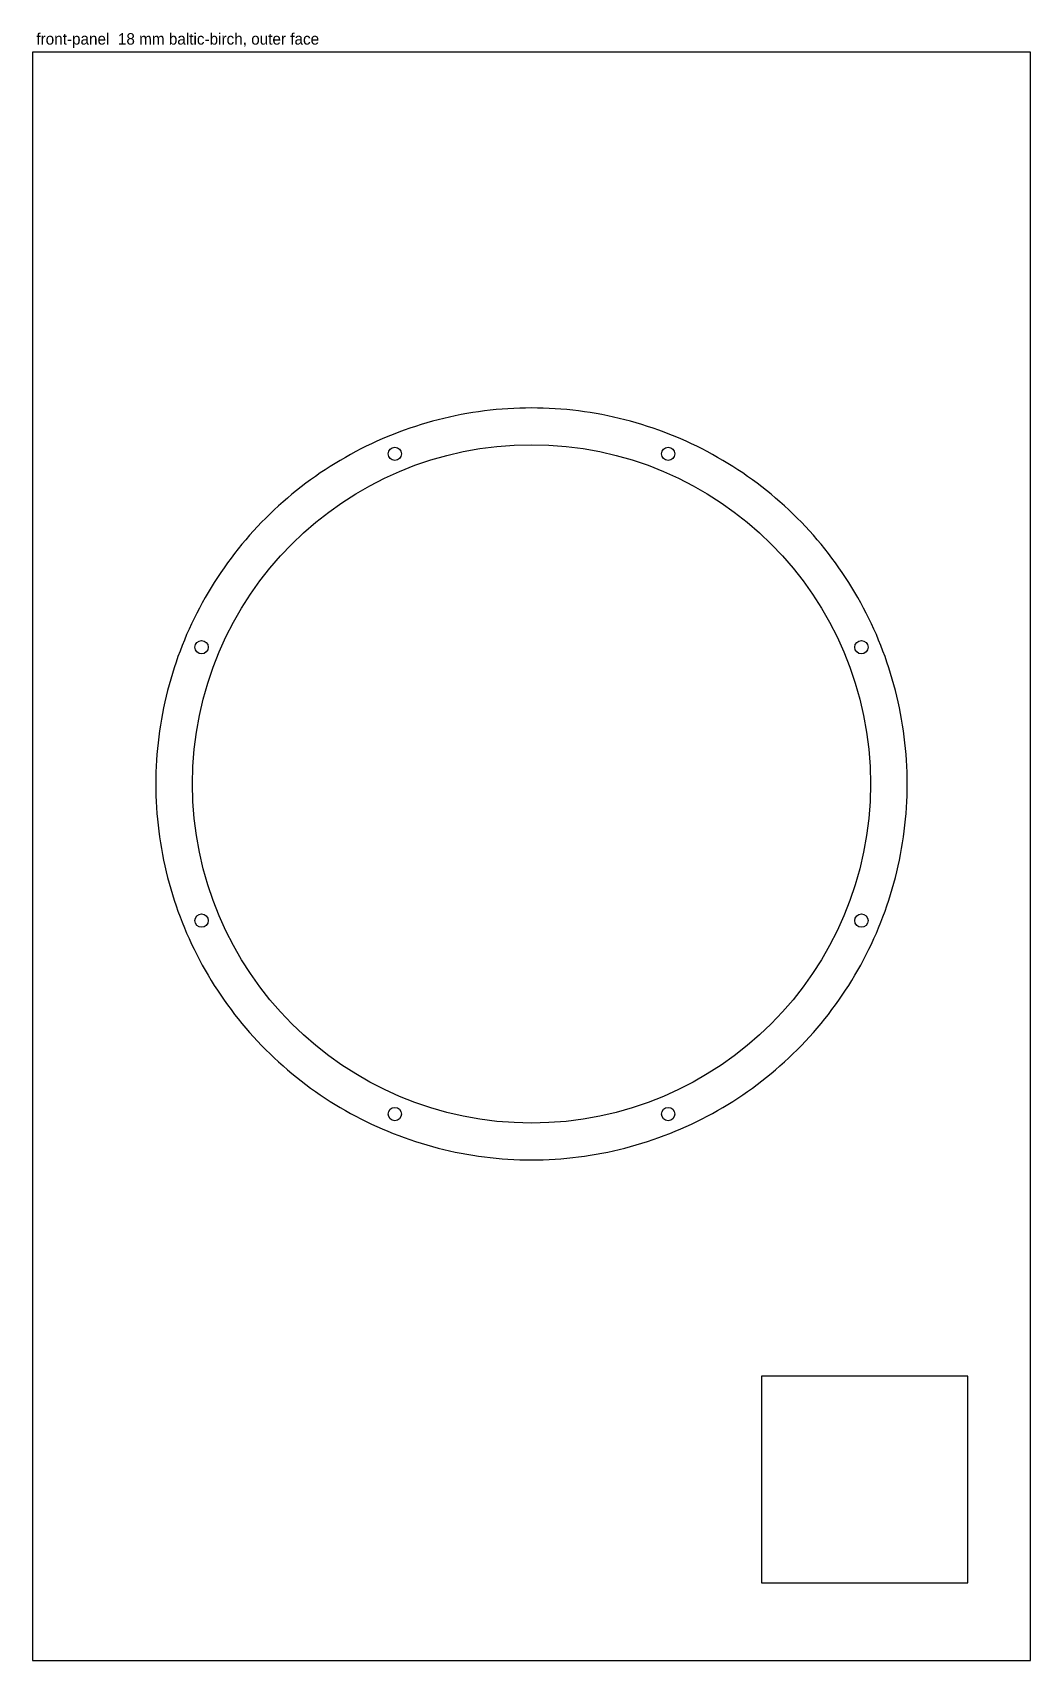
# Model space of a CAD drawing. Header units: millimetres. Extents: x 0 to 524, y 0 to 854.
import ezdxf

# ---------------------------------------------------------------- set-up
doc = ezdxf.new("R2010")
doc.units = ezdxf.units.MM
for name, color, linetype in [('CUT_INSIDE', 5, 'Continuous'), ('CUT_OUTSIDE', 1, 'Continuous'), ('NOTES', 7, 'Continuous'), ('POCKET_11MM', 3, 'Continuous')]:
    doc.layers.add(name, color=color, linetype=linetype)

msp = doc.modelspace()

# ---------------------------------------------------------------- linework, layer by layer
at = {"layer": 'CUT_INSIDE'}
msp.add_lwpolyline([(491.2, 149.2), (382.8, 149.2), (382.8, 40.8), (491.2, 40.8), (491.2, 149.2)], close=True, dxfattribs=at)
for centre, radius in [((262, 460), 178), ((190.25, 633.23), 3.5), ((333.75, 633.23), 3.5), ((88.77, 531.75), 3.5), ((435.23, 531.75), 3.5), ((88.77, 388.25), 3.5), ((435.23, 388.25), 3.5), ((190.25, 286.77), 3.5), ((333.75, 286.77), 3.5)]:
    msp.add_circle(centre, radius, dxfattribs=at)
at = {"layer": 'CUT_OUTSIDE'}
msp.add_lwpolyline([(0, 0), (524, 0), (524, 844), (0, 844), (0, 0)], close=True, dxfattribs=at)
at = {"layer": 'POCKET_11MM'}
msp.add_lwpolyline([(459.3, 460), (459.28, 463.1), (459.2, 466.2), (459.08, 469.29), (458.91, 472.39), (458.69, 475.48), (458.42, 478.57), (458.11, 481.65), (457.74, 484.73), (457.33, 487.8), (456.87, 490.86), (456.36, 493.92), (455.81, 496.97), (455.2, 500.01), (454.55, 503.04), (453.85, 506.06), (453.1, 509.07), (452.31, 512.06), (451.47, 515.04), (450.58, 518.01), (449.64, 520.97), (448.66, 523.91), (447.64, 526.83), (446.56, 529.74), (445.44, 532.63), (444.28, 535.5), (443.07, 538.36), (441.82, 541.19), (440.52, 544.01), (439.18, 546.8), (437.8, 549.57), (436.37, 552.32), (434.9, 555.05), (433.38, 557.75), (431.82, 560.43), (430.23, 563.09), (428.59, 565.72), (426.9, 568.32), (425.18, 570.9), (423.42, 573.45), (421.62, 575.97), (419.78, 578.46), (417.9, 580.93), (415.98, 583.36), (414.02, 585.76), (412.03, 588.14), (410, 590.48), (407.93, 592.79), (405.83, 595.06), (403.69, 597.3), (401.51, 599.51), (399.3, 601.69), (397.06, 603.83), (394.79, 605.93), (392.48, 608), (390.14, 610.03), (387.76, 612.02), (385.36, 613.98), (382.93, 615.9), (380.46, 617.78), (377.97, 619.62), (375.45, 621.42), (372.9, 623.18), (370.32, 624.9), (367.72, 626.59), (365.09, 628.23), (362.43, 629.82), (359.75, 631.38), (357.05, 632.9), (354.32, 634.37), (351.57, 635.8), (348.8, 637.18), (346.01, 638.52), (343.19, 639.82), (340.36, 641.07), (337.5, 642.28), (334.63, 643.44), (331.74, 644.56), (328.83, 645.64), (325.91, 646.66), (322.97, 647.64), (320.01, 648.58), (317.04, 649.47), (314.06, 650.31), (311.07, 651.1), (308.06, 651.85), (305.04, 652.55), (302.01, 653.2), (298.97, 653.81), (295.92, 654.36), (292.86, 654.87), (289.8, 655.33), (286.73, 655.74), (283.65, 656.11), (280.57, 656.42), (277.48, 656.69), (274.39, 656.91), (271.29, 657.08), (268.2, 657.2), (265.1, 657.28), (262, 657.3), (258.9, 657.28), (255.8, 657.2), (252.71, 657.08), (249.61, 656.91), (246.52, 656.69), (243.43, 656.42), (240.35, 656.11), (237.27, 655.74), (234.2, 655.33), (231.14, 654.87), (228.08, 654.36), (225.03, 653.81), (221.99, 653.2), (218.96, 652.55), (215.94, 651.85), (212.93, 651.1), (209.94, 650.31), (206.96, 649.47), (203.99, 648.58), (201.03, 647.64), (198.09, 646.66), (195.17, 645.64), (192.26, 644.56), (189.37, 643.44), (186.5, 642.28), (183.64, 641.07), (180.81, 639.82), (177.99, 638.52), (175.2, 637.18), (172.43, 635.8), (169.68, 634.37), (166.95, 632.9), (164.25, 631.38), (161.57, 629.82), (158.91, 628.23), (156.28, 626.59), (153.68, 624.9), (151.1, 623.18), (148.55, 621.42), (146.03, 619.62), (143.54, 617.78), (141.07, 615.9), (138.64, 613.98), (136.24, 612.02), (133.86, 610.03), (131.52, 608), (129.21, 605.93), (126.94, 603.83), (124.7, 601.69), (122.49, 599.51), (120.31, 597.3), (118.17, 595.06), (116.07, 592.79), (114, 590.48), (111.97, 588.14), (109.98, 585.76), (108.02, 583.36), (106.1, 580.93), (104.22, 578.46), (102.38, 575.97), (100.58, 573.45), (98.82, 570.9), (97.1, 568.32), (95.41, 565.72), (93.77, 563.09), (92.18, 560.43), (90.62, 557.75), (89.1, 555.05), (87.63, 552.32), (86.2, 549.57), (84.82, 546.8), (83.48, 544.01), (82.18, 541.19), (80.93, 538.36), (79.72, 535.5), (78.56, 532.63), (77.44, 529.74), (76.36, 526.83), (75.34, 523.91), (74.36, 520.97), (73.42, 518.01), (72.53, 515.04), (71.69, 512.06), (70.9, 509.07), (70.15, 506.06), (69.45, 503.04), (68.8, 500.01), (68.19, 496.97), (67.64, 493.92), (67.13, 490.86), (66.67, 487.8), (66.26, 484.73), (65.89, 481.65), (65.58, 478.57), (65.31, 475.48), (65.09, 472.39), (64.92, 469.29), (64.8, 466.2), (64.72, 463.1), (64.7, 460), (64.72, 456.9), (64.8, 453.8), (64.92, 450.71), (65.09, 447.61), (65.31, 444.52), (65.58, 441.43), (65.89, 438.35), (66.26, 435.27), (66.67, 432.2), (67.13, 429.14), (67.64, 426.08), (68.19, 423.03), (68.8, 419.99), (69.45, 416.96), (70.15, 413.94), (70.9, 410.93), (71.69, 407.94), (72.53, 404.96), (73.42, 401.99), (74.36, 399.03), (75.34, 396.09), (76.36, 393.17), (77.44, 390.26), (78.56, 387.37), (79.72, 384.5), (80.93, 381.64), (82.18, 378.81), (83.48, 375.99), (84.82, 373.2), (86.2, 370.43), (87.63, 367.68), (89.1, 364.95), (90.62, 362.25), (92.18, 359.57), (93.77, 356.91), (95.41, 354.28), (97.1, 351.68), (98.82, 349.1), (100.58, 346.55), (102.38, 344.03), (104.22, 341.54), (106.1, 339.07), (108.02, 336.64), (109.98, 334.24), (111.97, 331.86), (114, 329.52), (116.07, 327.21), (118.17, 324.94), (120.31, 322.7), (122.49, 320.49), (124.7, 318.31), (126.94, 316.17), (129.21, 314.07), (131.52, 312), (133.86, 309.97), (136.24, 307.98), (138.64, 306.02), (141.07, 304.1), (143.54, 302.22), (146.03, 300.38), (148.55, 298.58), (151.1, 296.82), (153.68, 295.1), (156.28, 293.41), (158.91, 291.77), (161.57, 290.18), (164.25, 288.62), (166.95, 287.1), (169.68, 285.63), (172.43, 284.2), (175.2, 282.82), (177.99, 281.48), (180.81, 280.18), (183.64, 278.93), (186.5, 277.72), (189.37, 276.56), (192.26, 275.44), (195.17, 274.36), (198.09, 273.34), (201.03, 272.36), (203.99, 271.42), (206.96, 270.53), (209.94, 269.69), (212.93, 268.9), (215.94, 268.15), (218.96, 267.45), (221.99, 266.8), (225.03, 266.19), (228.08, 265.64), (231.14, 265.13), (234.2, 264.67), (237.27, 264.26), (240.35, 263.89), (243.43, 263.58), (246.52, 263.31), (249.61, 263.09), (252.71, 262.92), (255.8, 262.8), (258.9, 262.72), (262, 262.7), (265.1, 262.72), (268.2, 262.8), (271.29, 262.92), (274.39, 263.09), (277.48, 263.31), (280.57, 263.58), (283.65, 263.89), (286.73, 264.26), (289.8, 264.67), (292.86, 265.13), (295.92, 265.64), (298.97, 266.19), (302.01, 266.8), (305.04, 267.45), (308.06, 268.15), (311.07, 268.9), (314.06, 269.69), (317.04, 270.53), (320.01, 271.42), (322.97, 272.36), (325.91, 273.34), (328.83, 274.36), (331.74, 275.44), (334.63, 276.56), (337.5, 277.72), (340.36, 278.93), (343.19, 280.18), (346.01, 281.48), (348.8, 282.82), (351.57, 284.2), (354.32, 285.63), (357.05, 287.1), (359.75, 288.62), (362.43, 290.18), (365.09, 291.77), (367.72, 293.41), (370.32, 295.1), (372.9, 296.82), (375.45, 298.58), (377.97, 300.38), (380.46, 302.22), (382.93, 304.1), (385.36, 306.02), (387.76, 307.98), (390.14, 309.97), (392.48, 312), (394.79, 314.07), (397.06, 316.17), (399.3, 318.31), (401.51, 320.49), (403.69, 322.7), (405.83, 324.94), (407.93, 327.21), (410, 329.52), (412.03, 331.86), (414.02, 334.24), (415.98, 336.64), (417.9, 339.07), (419.78, 341.54), (421.62, 344.03), (423.42, 346.55), (425.18, 349.1), (426.9, 351.68), (428.59, 354.28), (430.23, 356.91), (431.82, 359.57), (433.38, 362.25), (434.9, 364.95), (436.37, 367.68), (437.8, 370.43), (439.18, 373.2), (440.52, 375.99), (441.82, 378.81), (443.07, 381.64), (444.28, 384.5), (445.44, 387.37), (446.56, 390.26), (447.64, 393.17), (448.66, 396.09), (449.64, 399.03), (450.58, 401.99), (451.47, 404.96), (452.31, 407.94), (453.1, 410.93), (453.85, 413.94), (454.55, 416.96), (455.2, 419.99), (455.81, 423.03), (456.36, 426.08), (456.87, 429.14), (457.33, 432.2), (457.74, 435.27), (458.11, 438.35), (458.42, 441.43), (458.69, 444.52), (458.91, 447.61), (459.08, 450.71), (459.2, 453.8), (459.28, 456.9), (459.3, 460)], close=True, dxfattribs=at)

# ---------------------------------------------------------------- texts
at = {"layer": 'NOTES'}
msp.add_text('front-panel  18 mm baltic-birch, outer face', height=6, dxfattribs=at).set_placement((2, 848))

doc.saveas('drawing.dxf')
